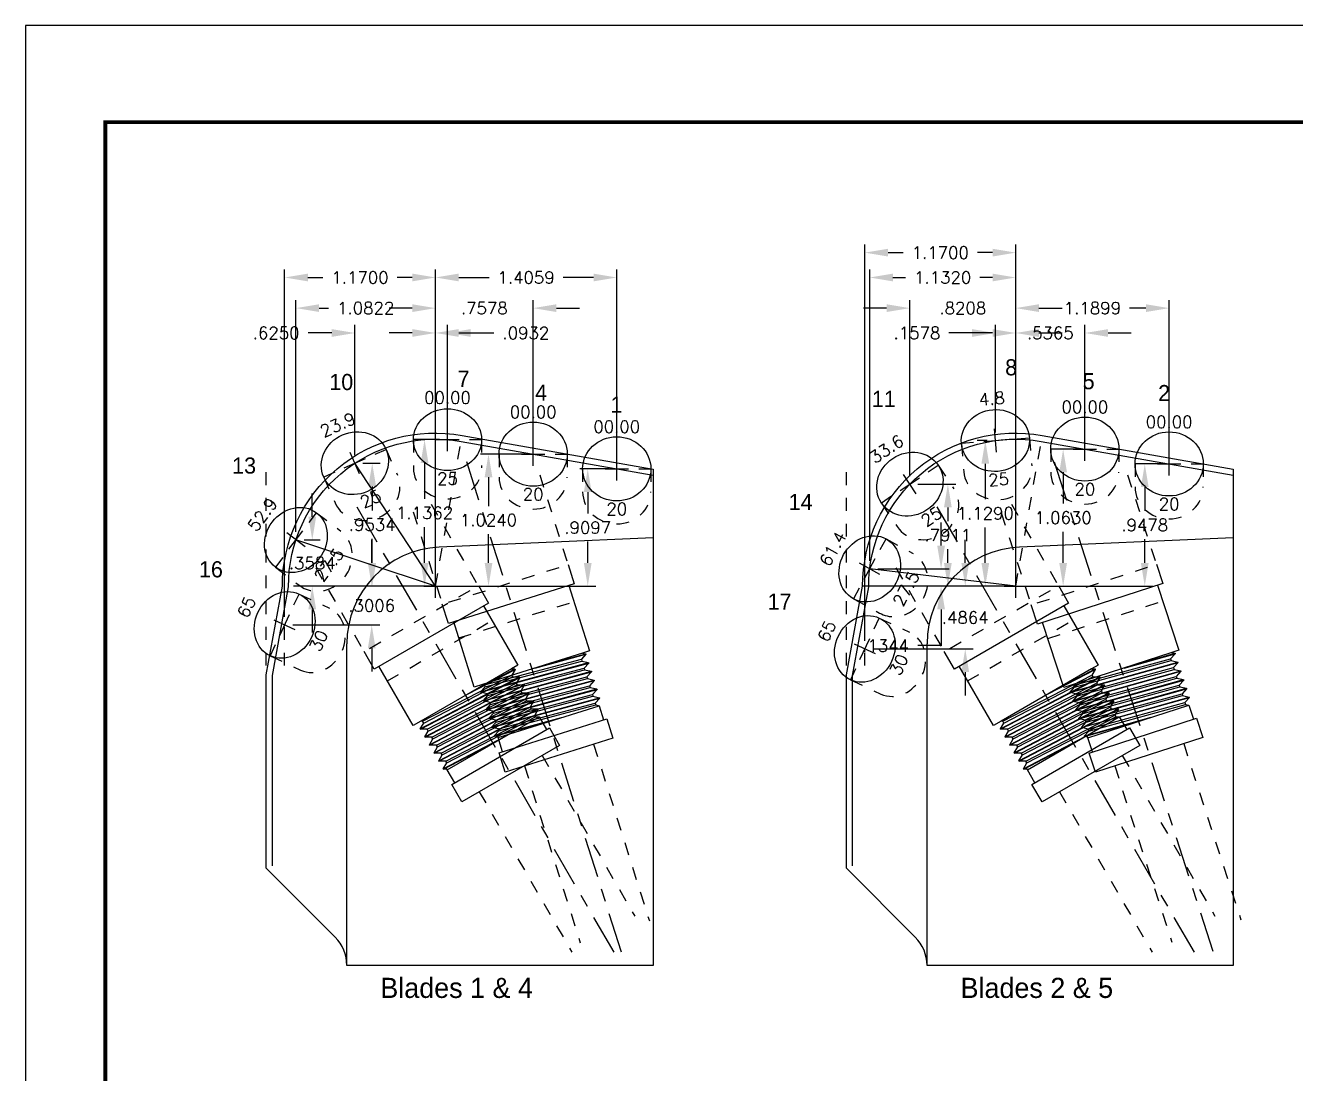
# Model space of a CAD drawing. Extents: x 0 to 22, y 0 to 17.
# Drawn here: x 0 to 9.85, y 8.87 to 17 of the extents above; entities that cross this region are included whole.
import ezdxf
from ezdxf.enums import TextEntityAlignment as Align

# ---------------------------------------------------------------- set-up
doc = ezdxf.new("R2010")
doc.units = 0
doc.header["$LTSCALE"] = 0.25
doc.header["$MEASUREMENT"] = 0
doc.linetypes.add('CENTER', pattern=[2, 1.25, -0.25, 0.25, -0.25])
doc.linetypes.add('HIDDEN2', pattern=[0.1875, 0.125, -0.0625])
doc.layers.get('0').update_dxf_attribs({"linetype": 'CONTINUOUS'})
doc.layers.get('Defpoints').update_dxf_attribs({"color": 10, "linetype": 'CONTINUOUS'})
for name, color, linetype in [('Blade 1', 40, 'CONTINUOUS'), ('Blade 5', 112, 'CONTINUOUS'), ('Cline', 5, 'CENTER'), ('Dims', 4, 'CONTINUOUS'), ('Hatch', 8, 'CONTINUOUS'), ('Nozzles', 9, 'CONTINUOUS'), ('Text', 3, 'CONTINUOUS'), ('Title Block', 7, 'CONTINUOUS')]:
    doc.layers.add(name, color=color, linetype=linetype)
doc.styles.add('RomanD', font='romand.shx')
doc.styles.add('RomanS', font='romans')
doc.dimstyles.get("Standard").update_dxf_attribs({"dimtxt": 0.094, "dimasz": 0.18, "dimexe": 0.0625, "dimexo": 0.0625, "dimgap": 0.0625, "dimtad": 0, "dimtih": 1, "dimtoh": 1, "dimdec": 4, "dimzin": 4, "dimdsep": 46, "dimtxsty": 'RomanS', "dimcen": 0.09, "dimazin": 1, "dimtfac": 1, "dimtdec": 4, "dimtofl": 0, "dimtmove": 0, "dimatfit": 1, "dimfxl": 1, "dimtolj": 1, "dimtzin": 0, "dimarcsym": 0})

# ---------------------------------------------------------------- blocks, each defined once
blk = doc.blocks.new('COT_Cblock')
at = {"layer": 'Title Block', "color": 8}
blk.add_lwpolyline([(0, 0), (22, 0), (22, 17), (0, 17)], close=True, dxfattribs=at)
at = {"layer": 'Title Block', "const_width": 0.03}
blk.add_lwpolyline([(21.38, 16.25), (0.62, 16.25), (0.62, 0.75), (21.38, 0.75)], close=True, dxfattribs=at)
at = {"layer": 'Text', "width": 0.9, "flags": 8}
for tag, height, style, p in [('DRAWN', 0.11, 'RomanS', (16.9503, 1.9531)), ('TITL1', 0.125, 'RomanD', (19.587, 1.6835)), ('TITL2', 0.094, 'RomanD', (19.587, 1.5143)), ('TITL3', 0.094, 'RomanD', (19.587, 1.3739))]:
    blk.add_attdef(tag, text='', height=height, dxfattribs=dict(at, style=style)).set_placement(p, align=Align.MIDDLE_CENTER)
at = {"layer": 'Text', "style": 'RomanS', "width": 0.9, "flags": 8}
for tag, p in [('DDATE', (16.5753, 1.6405)), ('CHECK', (16.5753, 1.3748)), ('MATRL', (16.5753, 1.1174)), ('PDATE', (16.5753, 0.8516)), ('SCALE', (18.1459, 0.8555)), ('SHEET', (20.2553, 0.8555))]:
    blk.add_attdef(tag, text='', height=0.094, dxfattribs=at).set_placement(p, align=Align.MIDDLE_LEFT)
for tag, p in [('FSCM#', (18.5872, 1.1213)), ('DWG#', (20.0595, 1.1213)), ('REV#', (21.2197, 1.1213))]:
    blk.add_attdef(tag, text='', height=0.094, dxfattribs=at).set_placement(p, align=Align.TOP_CENTER)
at = {"layer": 'Title Block', "color": 1, "style": 'RomanS', "flags": 8}
for tag, p in [('FNAME', (0.37, 3.75)), ('REVDATE', (0.37, 2.25)), ('USER', (0.37, 0.75))]:
    blk.add_attdef(tag, text='', height=0.047, rotation=90, dxfattribs=at).set_placement(p, align=Align.BOTTOM_LEFT)
blk = doc.blocks.new('Cmark')
at = {"layer": 'Cline'}
for p, q in [((-0.09, 0), (0.09, 0)), ((0, -0.09), (0, 0.09))]:
    blk.add_line(p, q, dxfattribs=at)
blk = doc.blocks.new('1313@20')
for p, q in [((-0.1705, 0), (-0.2645, 0)), ((0.1707, 0), (0.2645, 0))]:
    blk.add_line(p, q)
at = {"color": 8, "linetype": 'HIDDEN2', "ltscale": 0.5}
blk.add_line((-0.2645, 0), (-0.2645, -0.1779), dxfattribs=at)
at = {"color": 8, "linetype": 'HIDDEN2', "ltscale": 0.5, "flags": 128}
blk.add_lwpolyline([(0.2645, 0), (0.2645, -0.1779)], dxfattribs=at)
blk.add_ellipse((0, 0), major_axis=(0.2645, 0), ratio=0.939693)
at = {"color": 8, "linetype": 'HIDDEN2', "ltscale": 0.5}
blk.add_ellipse((0, -0.1779), major_axis=(0.2645, 0), ratio=0.939693, start_param=3.141593, end_param=6.283185, dxfattribs=at)
blk.add_blockref('Cmark', (0, 0))
at = {"style": 'RomanS'}
blk.add_text('20', height=0.094, dxfattribs=at).set_placement((0, -0.311), align=Align.MIDDLE_CENTER)
blk.add_attdef('ANG', text='', height=0.094, dxfattribs=at).set_placement((0, 0.2511), align=Align.BOTTOM_CENTER)
blk = doc.blocks.new('*D9')
at = {"layer": 'Defpoints', "color": 0, "transparency": 16777216}
for p in [(4.5863, 15.0455), (4.5863, 13.5618), (3.1804, 12.6521)]:
    blk.add_point(p, dxfattribs=at)
at = {"layer": 'Dims', "color": 0, "lineweight": -2, "transparency": 16777216}
for p, q in [((3.1804, 12.7146), (3.1804, 15.108)), ((4.5863, 13.6243), (4.5863, 15.108)), ((3.3604, 15.0455), (3.597, 15.0455)), ((4.4063, 15.0455), (4.1696, 15.0455))]:
    blk.add_line(p, q, dxfattribs=at)
at = {"layer": 'Dims', "color": 0, "transparency": 16777216}
for points in [[(3.3604, 15.0755), (3.3604, 15.0155), (3.1804, 15.0455)], [(4.4063, 15.0755), (4.4063, 15.0155), (4.5863, 15.0455)]]:
    blk.add_solid(points, dxfattribs=at)
at = {"layer": 'Dims', "color": 0, "transparency": 16777216, "insert": (3.8833, 15.0455), "char_height": 0.094, "attachment_point": 5, "style": 'RomanS'}
blk.add_mtext('\\A1;1.4059', dxfattribs=at)
blk = doc.blocks.new('*D10')
at = {"layer": 'Defpoints', "color": 0, "transparency": 16777216}
for p in [(4.3612, 13.5618), (4.5863, 13.5618), (3.1804, 12.6521)]:
    blk.add_point(p, dxfattribs=at)
at = {"layer": 'Dims', "color": 0, "lineweight": -2, "transparency": 16777216}
for p, q in [((4.5238, 13.5618), (4.2987, 13.5618)), ((4.3612, 13.3818), (4.3612, 13.2164)), ((4.3612, 12.8321), (4.3612, 12.9974)), ((3.2429, 12.6521), (4.4237, 12.6521))]:
    blk.add_line(p, q, dxfattribs=at)
at = {"layer": 'Dims', "color": 0, "transparency": 16777216}
for points in [[(4.3312, 13.3818), (4.3912, 13.3818), (4.3612, 13.5618)], [(4.3312, 12.8321), (4.3912, 12.8321), (4.3612, 12.6521)]]:
    blk.add_solid(points, dxfattribs=at)
at = {"layer": 'Dims', "color": 0, "transparency": 16777216, "insert": (4.3612, 13.1069), "char_height": 0.094, "attachment_point": 5, "style": 'RomanS'}
blk.add_mtext('\\A1;.9097', dxfattribs=at)
blk = doc.blocks.new('55 Series Nozzles')
at = {"linetype": 'HIDDEN2'}
for p, q in [((-0.4687, -1.2875), (0.4687, -1.2875)), ((-0.2812, -2.3875), (-0.2812, -3.825)), ((0.2813, -2.3875), (0.2813, -3.825))]:
    blk.add_line(p, q, dxfattribs=at)
at = {"linetype": 'HIDDEN2', "flags": 128}
blk.add_lwpolyline([(-0.5118, -0.25), (-0.5118, -1), (0.5118, -1), (0.5118, -0.25)], dxfattribs=at)
at = {"flags": 128}
for points in [[(0.5118, -1), (0.5118, -1.1563), (-0.5118, -1.1563), (-0.5118, -1)], [(-0.411, -2.2313), (-0.411, -2.1161), (-0.411, -2.1101), (-0.434, -2.0968), (-0.434, -2.0944), (-0.388, -2.0678), (-0.388, -2.052), (-0.434, -2.0254), (-0.434, -2.0229), (-0.388, -1.9964), (-0.388, -1.9805), (-0.434, -1.954), (-0.434, -1.9515), (-0.388, -1.925), (-0.388, -1.9091), (-0.434, -1.8825), (-0.434, -1.8801), (-0.388, -1.8535), (-0.388, -1.8377), (-0.434, -1.8111), (-0.434, -1.8087), (-0.388, -1.7821), (-0.388, -1.7662), (-0.434, -1.7397), (-0.434, -1.7372), (-0.388, -1.7107), (-0.388, -1.6948), (-0.4007, -1.6875), (-0.4687, -1.6875), (-0.4687, -1.1563)], [(0.4687, -1.1563), (0.4687, -1.6875), (0.411, -1.6875), (0.434, -1.7008), (0.434, -1.7048), (0.388, -1.7314), (0.388, -1.7456), (0.434, -1.7722), (0.434, -1.7762), (0.388, -1.8028), (0.388, -1.8171), (0.434, -1.8436), (0.434, -1.8477), (0.388, -1.8742), (0.388, -1.8885), (0.434, -1.9151), (0.434, -1.9191), (0.388, -1.9457), (0.388, -1.9599), (0.434, -1.9865), (0.434, -1.9905), (0.388, -2.0171), (0.388, -2.0314), (0.434, -2.0579), (0.434, -2.062), (0.388, -2.0885), (0.388, -2.1028), (0.411, -2.1161), (0.411, -2.2313)]]:
    blk.add_lwpolyline(points, dxfattribs=at)
blk.add_lwpolyline([(-0.4375, -2.2313), (0.4375, -2.2313), (0.4375, -2.3875), (-0.4375, -2.3875)], close=True, dxfattribs=at)
at = {"layer": 'Cline'}
blk.add_line((0, 0), (0, -4.075), dxfattribs=at)
at = {"layer": 'Hatch'}
for p, q in [((-0.434, -1.7372), (0.434, -1.7722)), ((-0.434, -1.7397), (0.434, -1.7762)), ((-0.388, -1.6948), (0.388, -1.7314)), ((-0.388, -1.7107), (0.388, -1.7456)), ((-0.388, -1.7662), (0.388, -1.8028)), ((0.0229, -1.6875), (0.434, -1.7048)), ((0.1044, -1.6875), (0.434, -1.7008)), ((-0.434, -1.8087), (0.434, -1.8436)), ((-0.434, -1.8111), (0.434, -1.8477)), ((-0.388, -1.7821), (0.388, -1.8171)), ((-0.388, -1.8377), (0.388, -1.8742)), ((-0.388, -1.8535), (0.388, -1.8885)), ((-0.434, -1.8801), (0.434, -1.9151)), ((-0.434, -1.8825), (0.434, -1.9191)), ((-0.434, -1.9515), (0.434, -1.9865)), ((-0.434, -1.954), (0.434, -1.9905)), ((-0.388, -1.9091), (0.388, -1.9457)), ((-0.388, -1.925), (0.388, -1.9599)), ((-0.434, -2.0229), (0.434, -2.0579)), ((-0.434, -2.0254), (0.434, -2.062)), ((-0.388, -1.9805), (0.388, -2.0171)), ((-0.388, -1.9964), (0.388, -2.0314)), ((-0.388, -2.052), (0.388, -2.0885)), ((-0.388, -2.0678), (0.388, -2.1028)), ((-0.434, -2.0944), (0.1044, -2.1161)), ((-0.434, -2.0968), (0.0229, -2.1161)), ((-0.411, -2.1161), (0.411, -2.1161))]:
    blk.add_line(p, q, dxfattribs=at)
at = {"layer": 'Hatch', "flags": 128}
blk.add_lwpolyline([(0.411, -1.6875), (-0.4007, -1.6875)], dxfattribs=at)
blk = doc.blocks.new('Profile')
for p, q in [((0, 3.3164), (-1.6577, 3.2441)), ((-2.375, 0), (-2.375, 2.4948))]:
    blk.add_line(p, q)
blk.add_lwpolyline([(-2.375, 0, 0.198912), (-2.4665, 0.221), (-3, 0.7544), (-3, 2.2539), (-2.875, 2.9414, -0.466308), (-1.4813, 4.1109), (0, 3.8497), (0, 0)], format="xyb", close=True)
blk.add_arc((-1.625, 2.4948), 0.75, 92.5, 180)
blk = doc.blocks.new('*D152')
at = {"layer": 'Defpoints', "color": 0, "transparency": 16777216}
for p in [(3.9382, 14.808), (3.9382, 13.6761), (3.1804, 12.6521)]:
    blk.add_point(p, dxfattribs=at)
at = {"layer": 'Dims', "color": 0, "lineweight": -2, "transparency": 16777216}
for p, q in [((3.0004, 14.808), (2.8204, 14.808)), ((3.1804, 12.7146), (3.1804, 14.8705)), ((3.9382, 13.7386), (3.9382, 14.8705)), ((4.1182, 14.808), (4.2982, 14.808))]:
    blk.add_line(p, q, dxfattribs=at)
at = {"layer": 'Dims', "color": 0, "transparency": 16777216}
for points in [[(3.0004, 14.838), (3.0004, 14.778), (3.1804, 14.808)], [(4.1182, 14.838), (4.1182, 14.778), (3.9382, 14.808)]]:
    blk.add_solid(points, dxfattribs=at)
at = {"layer": 'Dims', "color": 0, "transparency": 16777216, "insert": (3.5593, 14.808), "char_height": 0.094, "attachment_point": 5, "style": 'RomanS'}
blk.add_mtext('\\A1;.7578', dxfattribs=at)
blk = doc.blocks.new('*D153')
at = {"layer": 'Defpoints', "color": 0, "transparency": 16777216}
for p in [(3.5916, 13.6761), (3.9382, 13.6761), (3.1804, 12.6521)]:
    blk.add_point(p, dxfattribs=at)
at = {"layer": 'Dims', "color": 0, "lineweight": -2, "transparency": 16777216}
for p, q in [((3.8757, 13.6761), (3.5291, 13.6761)), ((3.5916, 13.4961), (3.5916, 13.2736)), ((3.5916, 12.8321), (3.5916, 13.0546)), ((3.2429, 12.6521), (3.6541, 12.6521))]:
    blk.add_line(p, q, dxfattribs=at)
at = {"layer": 'Dims', "color": 0, "transparency": 16777216}
for points in [[(3.5616, 13.4961), (3.6216, 13.4961), (3.5916, 13.6761)], [(3.5616, 12.8321), (3.6216, 12.8321), (3.5916, 12.6521)]]:
    blk.add_solid(points, dxfattribs=at)
at = {"layer": 'Dims', "color": 0, "transparency": 16777216, "insert": (3.5916, 13.1641), "char_height": 0.094, "attachment_point": 5, "style": 'RomanS'}
blk.add_mtext('\\A1;1.0240', dxfattribs=at)
blk = doc.blocks.new('1313@25')
for p, q in [((-0.1705, 0), (-0.2645, 0)), ((0.1707, 0), (0.2645, 0))]:
    blk.add_line(p, q)
at = {"color": 8, "linetype": 'HIDDEN2', "ltscale": 0.5}
blk.add_line((-0.2645, 0), (-0.2645, -0.2198), dxfattribs=at)
at = {"color": 8, "linetype": 'HIDDEN2', "ltscale": 0.5, "flags": 128}
blk.add_lwpolyline([(0.2645, 0), (0.2645, -0.2198)], dxfattribs=at)
blk.add_ellipse((0, 0), major_axis=(0.2645, 0), ratio=0.906308)
at = {"color": 8, "linetype": 'HIDDEN2', "ltscale": 0.5}
blk.add_ellipse((0, -0.2198), major_axis=(0.2645, 0), ratio=0.906308, start_param=3.141593, end_param=6.283185, dxfattribs=at)
blk.add_blockref('Cmark', (0, 0))
at = {"style": 'RomanS'}
blk.add_text('25', height=0.094, dxfattribs=at).set_placement((0, -0.3022), align=Align.MIDDLE_CENTER)
blk.add_attdef('ANG', text='', height=0.094, dxfattribs=at).set_placement((0, 0.2511), align=Align.BOTTOM_CENTER)
blk = doc.blocks.new('*D154')
at = {"layer": 'Defpoints', "color": 0, "transparency": 16777216}
for p in [(3.0957, 13.7883), (3.2736, 13.7883), (3.1804, 12.6521)]:
    blk.add_point(p, dxfattribs=at)
at = {"layer": 'Dims', "color": 0, "lineweight": -2, "transparency": 16777216}
for p, q in [((3.2111, 13.7883), (3.0332, 13.7883)), ((3.0957, 13.6083), (3.0957, 13.3297)), ((3.0957, 12.8321), (3.0957, 13.1107)), ((3.1179, 12.6521), (3.0332, 12.6521))]:
    blk.add_line(p, q, dxfattribs=at)
at = {"layer": 'Dims', "color": 0, "transparency": 16777216}
for points in [[(3.0657, 13.6083), (3.1257, 13.6083), (3.0957, 13.7883)], [(3.0657, 12.8321), (3.1257, 12.8321), (3.0957, 12.6521)]]:
    blk.add_solid(points, dxfattribs=at)
at = {"layer": 'Dims', "color": 0, "transparency": 16777216, "insert": (3.0957, 13.2202), "char_height": 0.094, "attachment_point": 5, "style": 'RomanS'}
blk.add_mtext('\\A1;1.1362', dxfattribs=at)
blk = doc.blocks.new('*D155')
at = {"layer": 'Defpoints', "color": 0, "transparency": 16777216}
for p in [(3.2736, 14.6152), (3.2736, 13.7883), (3.1804, 12.6521)]:
    blk.add_point(p, dxfattribs=at)
at = {"layer": 'Dims', "color": 0, "lineweight": -2, "transparency": 16777216}
for p, q in [((3.0004, 14.6152), (2.8204, 14.6152)), ((3.1804, 12.7146), (3.1804, 14.6777)), ((3.2736, 13.8508), (3.2736, 14.6777)), ((3.4536, 14.6152), (3.6336, 14.6152))]:
    blk.add_line(p, q, dxfattribs=at)
at = {"layer": 'Dims', "color": 0, "transparency": 16777216}
for points in [[(3.0004, 14.6452), (3.0004, 14.5852), (3.1804, 14.6152)], [(3.4536, 14.6452), (3.4536, 14.5852), (3.2736, 14.6152)]]:
    blk.add_solid(points, dxfattribs=at)
at = {"layer": 'Dims', "color": 0, "transparency": 16777216, "insert": (3.8818, 14.6152), "char_height": 0.094, "attachment_point": 5, "style": 'RomanS'}
blk.add_mtext('\\A1;.0932', dxfattribs=at)
blk = doc.blocks.new('*D157')
at = {"layer": 'Defpoints', "color": 0, "transparency": 16777216}
for p in [(2.5554, 13.6055), (2.6897, 13.6055), (3.1804, 12.6521)]:
    blk.add_point(p, dxfattribs=at)
at = {"layer": 'Dims', "color": 0, "lineweight": -2, "transparency": 16777216}
for p, q in [((2.6179, 13.6055), (2.7522, 13.6055)), ((2.6897, 13.4255), (2.6897, 13.2383)), ((2.6897, 12.8321), (2.6897, 13.0193)), ((3.1179, 12.6521), (2.6272, 12.6521))]:
    blk.add_line(p, q, dxfattribs=at)
at = {"layer": 'Dims', "color": 0, "transparency": 16777216}
for points in [[(2.6597, 13.4255), (2.7197, 13.4255), (2.6897, 13.6055)], [(2.6597, 12.8321), (2.7197, 12.8321), (2.6897, 12.6521)]]:
    blk.add_solid(points, dxfattribs=at)
at = {"layer": 'Dims', "color": 0, "transparency": 16777216, "insert": (2.6897, 13.1288), "char_height": 0.094, "attachment_point": 5, "style": 'RomanS'}
blk.add_mtext('\\A1;.9534', dxfattribs=at)
blk = doc.blocks.new('*D158')
at = {"layer": 'Defpoints', "color": 0, "transparency": 16777216}
for p in [(2.5554, 14.6152), (2.5554, 13.6055), (3.1804, 12.6521)]:
    blk.add_point(p, dxfattribs=at)
at = {"layer": 'Dims', "color": 0, "lineweight": -2, "transparency": 16777216}
for p, q in [((2.3754, 14.6152), (2.1932, 14.6152)), ((2.5554, 13.668), (2.5554, 14.6777)), ((3.1804, 12.7146), (3.1804, 14.6777)), ((3.3604, 14.6152), (3.5404, 14.6152))]:
    blk.add_line(p, q, dxfattribs=at)
at = {"layer": 'Dims', "color": 0, "transparency": 16777216}
for points in [[(2.3754, 14.6452), (2.3754, 14.5852), (2.5554, 14.6152)], [(3.3604, 14.6452), (3.3604, 14.5852), (3.1804, 14.6152)]]:
    blk.add_solid(points, dxfattribs=at)
at = {"layer": 'Dims', "color": 0, "transparency": 16777216, "insert": (1.9449, 14.6152), "char_height": 0.094, "attachment_point": 5, "style": 'RomanS'}
blk.add_mtext('\\A1;.6250', dxfattribs=at)
blk = doc.blocks.new('1313@27.5')
for p, q in [((-0.1705, 0), (-0.2645, 0)), ((0.1707, 0), (0.2645, 0))]:
    blk.add_line(p, q)
at = {"color": 8, "linetype": 'HIDDEN2', "ltscale": 0.5}
blk.add_line((-0.2645, 0), (-0.2645, -0.2306), dxfattribs=at)
at = {"color": 8, "linetype": 'HIDDEN2', "ltscale": 0.5, "flags": 128}
blk.add_lwpolyline([(0.2645, 0), (0.2643, -0.2381)], dxfattribs=at)
blk.add_ellipse((0, 0), major_axis=(0.2645, 0), ratio=0.87192)
at = {"color": 8, "linetype": 'HIDDEN2', "ltscale": 0.5}
blk.add_ellipse((-0.0001, -0.2343), major_axis=(0.2644, 0), ratio=0.909731, start_param=3.126121, end_param=6.267714, dxfattribs=at)
blk.add_blockref('Cmark', (0, 0))
at = {"style": 'RomanS'}
blk.add_text('27.5', height=0.094, dxfattribs=at).set_placement((0, -0.3213), align=Align.MIDDLE_CENTER)
blk.add_attdef('ANG', text='', height=0.094, dxfattribs=at).set_placement((0, 0.2511), align=Align.BOTTOM_CENTER)
blk = doc.blocks.new('*D160')
at = {"layer": 'Defpoints', "color": 0, "transparency": 16777216}
for p in [(2.0982, 13.0105), (2.2248, 13.0105), (3.1804, 12.6521)]:
    blk.add_point(p, dxfattribs=at)
at = {"layer": 'Dims', "color": 0, "lineweight": -2, "transparency": 16777216}
for p, q in [((2.2248, 13.1905), (2.2248, 13.3705)), ((2.1607, 13.0105), (2.2873, 13.0105)), ((3.1179, 12.6521), (2.1623, 12.6521)), ((2.2248, 12.4721), (2.2248, 12.2921))]:
    blk.add_line(p, q, dxfattribs=at)
at = {"layer": 'Dims', "color": 0, "transparency": 16777216}
for points in [[(2.1948, 13.1905), (2.2548, 13.1905), (2.2248, 13.0105)], [(2.1948, 12.4721), (2.2548, 12.4721), (2.2248, 12.6521)]]:
    blk.add_solid(points, dxfattribs=at)
at = {"layer": 'Dims', "color": 0, "transparency": 16777216, "insert": (2.2248, 12.8313), "char_height": 0.094, "attachment_point": 5, "style": 'RomanS'}
blk.add_mtext('\\A1;.3584', dxfattribs=at)
blk = doc.blocks.new('*D161')
at = {"layer": 'Defpoints', "color": 0, "transparency": 16777216}
for p in [(3.1804, 14.808), (2.0982, 13.0105), (3.1804, 12.6521)]:
    blk.add_point(p, dxfattribs=at)
at = {"layer": 'Dims', "color": 0, "lineweight": -2, "transparency": 16777216}
for p, q in [((2.0982, 13.073), (2.0982, 14.8705)), ((2.2782, 14.808), (2.3507, 14.808)), ((3.0004, 14.808), (2.9278, 14.808)), ((3.1804, 12.7146), (3.1804, 14.8705))]:
    blk.add_line(p, q, dxfattribs=at)
at = {"layer": 'Dims', "color": 0, "transparency": 16777216}
for points in [[(2.2782, 14.838), (2.2782, 14.778), (2.0982, 14.808)], [(3.0004, 14.838), (3.0004, 14.778), (3.1804, 14.808)]]:
    blk.add_solid(points, dxfattribs=at)
at = {"layer": 'Dims', "color": 0, "transparency": 16777216, "insert": (2.6393, 14.808), "char_height": 0.094, "attachment_point": 5, "style": 'RomanS'}
blk.add_mtext('\\A1;1.0822', dxfattribs=at)
blk = doc.blocks.new('1313@30')
for p, q in [((-0.1705, 0), (-0.2645, 0)), ((0.1707, 0), (0.2645, 0))]:
    blk.add_line(p, q)
at = {"color": 8, "linetype": 'HIDDEN2', "ltscale": 0.5}
blk.add_line((-0.2645, 0), (-0.2645, -0.26), dxfattribs=at)
at = {"color": 8, "linetype": 'HIDDEN2', "ltscale": 0.5, "flags": 128}
blk.add_lwpolyline([(0.2645, 0), (0.2645, -0.26)], dxfattribs=at)
blk.add_ellipse((0, 0), major_axis=(0.2645, 0), ratio=0.866025)
at = {"color": 8, "linetype": 'HIDDEN2', "ltscale": 0.5}
blk.add_ellipse((0, -0.26), major_axis=(0.2645, 0), ratio=0.866025, start_param=3.141593, end_param=6.283185, dxfattribs=at)
blk.add_blockref('Cmark', (0, 0))
at = {"style": 'RomanS'}
blk.add_text('30', height=0.094, dxfattribs=at).set_placement((0, -0.2916), align=Align.MIDDLE_CENTER)
blk.add_attdef('ANG', text='', height=0.094, dxfattribs=at).set_placement((0, 0.2511), align=Align.BOTTOM_CENTER)
blk = doc.blocks.new('*D163')
at = {"layer": 'Defpoints', "color": 0, "transparency": 16777216}
for p in [(2.0104, 15.0455), (3.1804, 12.6521), (2.0104, 12.3515)]:
    blk.add_point(p, dxfattribs=at)
at = {"layer": 'Dims', "color": 0, "lineweight": -2, "transparency": 16777216}
for p, q in [((2.0104, 12.414), (2.0104, 15.108)), ((3.1804, 12.7146), (3.1804, 15.108)), ((2.1904, 15.0455), (2.3068, 15.0455)), ((3.0004, 15.0455), (2.8839, 15.0455))]:
    blk.add_line(p, q, dxfattribs=at)
at = {"layer": 'Dims', "color": 0, "transparency": 16777216}
for points in [[(2.1904, 15.0755), (2.1904, 15.0155), (2.0104, 15.0455)], [(3.0004, 15.0755), (3.0004, 15.0155), (3.1804, 15.0455)]]:
    blk.add_solid(points, dxfattribs=at)
at = {"layer": 'Dims', "color": 0, "transparency": 16777216, "insert": (2.5954, 15.0455), "char_height": 0.094, "attachment_point": 5, "style": 'RomanS'}
blk.add_mtext('\\A1;1.1700', dxfattribs=at)
blk = doc.blocks.new('*D164')
at = {"layer": 'Defpoints', "color": 0, "transparency": 16777216}
for p in [(3.1804, 12.6521), (2.0104, 12.3515), (2.6859, 12.3515)]:
    blk.add_point(p, dxfattribs=at)
at = {"layer": 'Dims', "color": 0, "lineweight": -2, "transparency": 16777216}
for p, q in [((2.6859, 12.8321), (2.6859, 13.0121)), ((3.1179, 12.6521), (2.6234, 12.6521)), ((2.0729, 12.3515), (2.7484, 12.3515)), ((2.6859, 12.1715), (2.6859, 11.9915))]:
    blk.add_line(p, q, dxfattribs=at)
at = {"layer": 'Dims', "color": 0, "transparency": 16777216}
for points in [[(2.6559, 12.8321), (2.7159, 12.8321), (2.6859, 12.6521)], [(2.6559, 12.1715), (2.7159, 12.1715), (2.6859, 12.3515)]]:
    blk.add_solid(points, dxfattribs=at)
at = {"layer": 'Dims', "color": 0, "transparency": 16777216, "insert": (2.6859, 12.5018), "char_height": 0.094, "attachment_point": 5, "style": 'RomanS'}
blk.add_mtext('\\A1;.3006', dxfattribs=at)
blk = doc.blocks.new('*D203')
at = {"layer": 'Defpoints', "color": 0, "transparency": 16777216}
for p in [(8.6812, 13.5999), (8.8702, 13.5999), (7.6804, 12.6521)]:
    blk.add_point(p, dxfattribs=at)
at = {"layer": 'Dims', "color": 0, "lineweight": -2, "transparency": 16777216}
for p, q in [((8.8077, 13.5999), (8.6187, 13.5999)), ((8.6812, 13.4199), (8.6812, 13.2355)), ((8.6812, 12.8321), (8.6812, 13.0165)), ((7.7429, 12.6521), (8.7437, 12.6521))]:
    blk.add_line(p, q, dxfattribs=at)
at = {"layer": 'Dims', "color": 0, "transparency": 16777216}
for points in [[(8.6512, 13.4199), (8.7112, 13.4199), (8.6812, 13.5999)], [(8.6512, 12.8321), (8.7112, 12.8321), (8.6812, 12.6521)]]:
    blk.add_solid(points, dxfattribs=at)
at = {"layer": 'Dims', "color": 0, "transparency": 16777216, "insert": (8.6812, 13.126), "char_height": 0.094, "attachment_point": 5, "style": 'RomanS'}
blk.add_mtext('\\A1;.9478', dxfattribs=at)
blk = doc.blocks.new('*D204')
at = {"layer": 'Defpoints', "color": 0, "transparency": 16777216}
for p in [(8.8702, 14.808), (8.8702, 13.5999), (7.6804, 12.6521)]:
    blk.add_point(p, dxfattribs=at)
at = {"layer": 'Dims', "color": 0, "lineweight": -2, "transparency": 16777216}
for p, q in [((7.6804, 12.7146), (7.6804, 14.8705)), ((7.8604, 14.808), (7.989, 14.808)), ((8.6902, 14.808), (8.5616, 14.808)), ((8.8702, 13.6624), (8.8702, 14.8705))]:
    blk.add_line(p, q, dxfattribs=at)
at = {"layer": 'Dims', "color": 0, "transparency": 16777216}
for points in [[(7.8604, 14.838), (7.8604, 14.778), (7.6804, 14.808)], [(8.6902, 14.838), (8.6902, 14.778), (8.8702, 14.808)]]:
    blk.add_solid(points, dxfattribs=at)
at = {"layer": 'Dims', "color": 0, "transparency": 16777216, "insert": (8.2753, 14.808), "char_height": 0.094, "attachment_point": 5, "style": 'RomanS'}
blk.add_mtext('\\A1;1.1899', dxfattribs=at)
blk = doc.blocks.new('*D205')
at = {"layer": 'Defpoints', "color": 0, "transparency": 16777216}
for p in [(8.2169, 14.6152), (8.2169, 13.7151), (7.6804, 12.6521)]:
    blk.add_point(p, dxfattribs=at)
at = {"layer": 'Dims', "color": 0, "lineweight": -2, "transparency": 16777216}
for p, q in [((7.5004, 14.6152), (7.3204, 14.6152)), ((7.6804, 12.7146), (7.6804, 14.6777)), ((8.2169, 13.7776), (8.2169, 14.6777)), ((8.3969, 14.6152), (8.5769, 14.6152))]:
    blk.add_line(p, q, dxfattribs=at)
at = {"layer": 'Dims', "color": 0, "transparency": 16777216}
for points in [[(7.5004, 14.6452), (7.5004, 14.5852), (7.6804, 14.6152)], [(8.3969, 14.6452), (8.3969, 14.5852), (8.2169, 14.6152)]]:
    blk.add_solid(points, dxfattribs=at)
at = {"layer": 'Dims', "color": 0, "transparency": 16777216, "insert": (7.9486, 14.6152), "char_height": 0.094, "attachment_point": 5, "style": 'RomanS'}
blk.add_mtext('\\A1;.5365', dxfattribs=at)
blk = doc.blocks.new('*D206')
at = {"layer": 'Defpoints', "color": 0, "transparency": 16777216}
for p in [(7.5226, 14.6152), (7.5226, 13.7811), (7.6804, 12.6521)]:
    blk.add_point(p, dxfattribs=at)
at = {"layer": 'Dims', "color": 0, "lineweight": -2, "transparency": 16777216}
for p, q in [((7.3426, 14.6152), (7.1626, 14.6152)), ((7.5226, 13.8436), (7.5226, 14.6777)), ((7.6804, 12.7146), (7.6804, 14.6777)), ((7.8604, 14.6152), (8.0404, 14.6152))]:
    blk.add_line(p, q, dxfattribs=at)
at = {"layer": 'Dims', "color": 0, "transparency": 16777216}
for points in [[(7.3426, 14.6452), (7.3426, 14.5852), (7.5226, 14.6152)], [(7.8604, 14.6452), (7.8604, 14.5852), (7.6804, 14.6152)]]:
    blk.add_solid(points, dxfattribs=at)
at = {"layer": 'Dims', "color": 0, "transparency": 16777216, "insert": (6.9143, 14.6152), "char_height": 0.094, "attachment_point": 5, "style": 'RomanS'}
blk.add_mtext('\\A1;.1578', dxfattribs=at)
blk = doc.blocks.new('*D207')
at = {"layer": 'Defpoints', "color": 0, "transparency": 16777216}
for p in [(6.8595, 14.808), (6.8595, 13.4432), (7.6804, 12.6521)]:
    blk.add_point(p, dxfattribs=at)
at = {"layer": 'Dims', "color": 0, "lineweight": -2, "transparency": 16777216}
for p, q in [((6.6795, 14.808), (6.4995, 14.808)), ((6.8595, 13.5057), (6.8595, 14.8705)), ((7.6804, 12.7146), (7.6804, 14.8705)), ((7.8604, 14.808), (8.0404, 14.808))]:
    blk.add_line(p, q, dxfattribs=at)
at = {"layer": 'Dims', "color": 0, "transparency": 16777216}
for points in [[(6.6795, 14.838), (6.6795, 14.778), (6.8595, 14.808)], [(7.8604, 14.838), (7.8604, 14.778), (7.6804, 14.808)]]:
    blk.add_solid(points, dxfattribs=at)
at = {"layer": 'Dims', "color": 0, "transparency": 16777216, "insert": (7.27, 14.808), "char_height": 0.094, "attachment_point": 5, "style": 'RomanS'}
blk.add_mtext('\\A1;.8208', dxfattribs=at)
blk = doc.blocks.new('*D208')
at = {"layer": 'Defpoints', "color": 0, "transparency": 16777216}
for p in [(6.5483, 15.0455), (6.5483, 12.7865), (7.6804, 12.6521)]:
    blk.add_point(p, dxfattribs=at)
at = {"layer": 'Dims', "color": 0, "lineweight": -2, "transparency": 16777216}
for p, q in [((6.5483, 12.849), (6.5483, 15.108)), ((7.6804, 12.7146), (7.6804, 15.108)), ((6.7283, 15.0455), (6.8258, 15.0455)), ((7.5004, 15.0455), (7.4029, 15.0455))]:
    blk.add_line(p, q, dxfattribs=at)
at = {"layer": 'Dims', "color": 0, "transparency": 16777216}
for points in [[(6.7283, 15.0755), (6.7283, 15.0155), (6.5483, 15.0455)], [(7.5004, 15.0755), (7.5004, 15.0155), (7.6804, 15.0455)]]:
    blk.add_solid(points, dxfattribs=at)
at = {"layer": 'Dims', "color": 0, "transparency": 16777216, "insert": (7.1143, 15.0455), "char_height": 0.094, "attachment_point": 5, "style": 'RomanS'}
blk.add_mtext('\\A1;1.1320', dxfattribs=at)
blk = doc.blocks.new('*D209')
at = {"layer": 'Defpoints', "color": 0, "transparency": 16777216}
for p in [(8.0481, 13.7151), (8.2169, 13.7151), (7.6804, 12.6521)]:
    blk.add_point(p, dxfattribs=at)
at = {"layer": 'Dims', "color": 0, "lineweight": -2, "transparency": 16777216}
for p, q in [((8.1544, 13.7151), (7.9856, 13.7151)), ((8.0481, 13.5351), (8.0481, 13.2931)), ((8.0481, 12.8321), (8.0481, 13.0741)), ((7.7429, 12.6521), (8.1106, 12.6521))]:
    blk.add_line(p, q, dxfattribs=at)
at = {"layer": 'Dims', "color": 0, "transparency": 16777216}
for points in [[(8.0181, 13.5351), (8.0781, 13.5351), (8.0481, 13.7151)], [(8.0181, 12.8321), (8.0781, 12.8321), (8.0481, 12.6521)]]:
    blk.add_solid(points, dxfattribs=at)
at = {"layer": 'Dims', "color": 0, "transparency": 16777216, "insert": (8.0481, 13.1836), "char_height": 0.094, "attachment_point": 5, "style": 'RomanS'}
blk.add_mtext('\\A1;1.0630', dxfattribs=at)
blk = doc.blocks.new('*D210')
at = {"layer": 'Defpoints', "color": 0, "transparency": 16777216}
for p in [(7.5226, 13.7811), (7.4446, 12.6521), (7.6804, 12.6521)]:
    blk.add_point(p, dxfattribs=at)
at = {"layer": 'Dims', "color": 0, "lineweight": -2, "transparency": 16777216}
for p, q in [((7.4601, 13.7811), (7.3821, 13.7811)), ((7.4446, 13.6011), (7.4446, 13.3261)), ((7.4446, 12.8321), (7.4446, 13.1071)), ((7.6179, 12.6521), (7.3821, 12.6521))]:
    blk.add_line(p, q, dxfattribs=at)
at = {"layer": 'Dims', "color": 0, "transparency": 16777216}
for points in [[(7.4146, 13.6011), (7.4746, 13.6011), (7.4446, 13.7811)], [(7.4146, 12.8321), (7.4746, 12.8321), (7.4446, 12.6521)]]:
    blk.add_solid(points, dxfattribs=at)
at = {"layer": 'Dims', "color": 0, "transparency": 16777216, "insert": (7.4446, 13.2166), "char_height": 0.094, "attachment_point": 5, "style": 'RomanS'}
blk.add_mtext('\\A1;1.1290', dxfattribs=at)
blk = doc.blocks.new('*D211')
at = {"layer": 'Defpoints', "color": 0, "transparency": 16777216}
for p in [(6.8595, 13.4432), (7.1541, 12.6521), (7.6804, 12.6521)]:
    blk.add_point(p, dxfattribs=at)
at = {"layer": 'Dims', "color": 0, "lineweight": -2, "transparency": 16777216}
for p, q in [((6.922, 13.4432), (7.2166, 13.4432)), ((7.1541, 13.2632), (7.1541, 13.1572)), ((7.1541, 12.8321), (7.1541, 12.9382)), ((7.6179, 12.6521), (7.0916, 12.6521))]:
    blk.add_line(p, q, dxfattribs=at)
at = {"layer": 'Dims', "color": 0, "transparency": 16777216}
for points in [[(7.1241, 13.2632), (7.1841, 13.2632), (7.1541, 13.4432)], [(7.1241, 12.8321), (7.1841, 12.8321), (7.1541, 12.6521)]]:
    blk.add_solid(points, dxfattribs=at)
at = {"layer": 'Dims', "color": 0, "transparency": 16777216, "insert": (7.1541, 13.0477), "char_height": 0.094, "attachment_point": 5, "style": 'RomanS'}
blk.add_mtext('\\A1;.7911', dxfattribs=at)
blk = doc.blocks.new('*D212')
at = {"layer": 'Defpoints', "color": 0, "transparency": 16777216}
for p in [(6.5483, 12.7865), (7.1016, 12.7865), (7.6804, 12.6521)]:
    blk.add_point(p, dxfattribs=at)
at = {"layer": 'Dims', "color": 0, "lineweight": -2, "transparency": 16777216}
for p, q in [((7.1016, 12.9665), (7.1016, 13.1465)), ((6.6108, 12.7865), (7.1641, 12.7865)), ((7.6179, 12.6521), (7.0391, 12.6521)), ((7.1016, 12.4721), (7.1016, 12.191)), ((7.1016, 12.191), (6.9216, 12.191))]:
    blk.add_line(p, q, dxfattribs=at)
at = {"layer": 'Dims', "color": 0, "transparency": 16777216}
for points in [[(7.0716, 12.9665), (7.1316, 12.9665), (7.1016, 12.7865)], [(7.0716, 12.4721), (7.1316, 12.4721), (7.1016, 12.6521)]]:
    blk.add_solid(points, dxfattribs=at)
at = {"layer": 'Dims', "color": 0, "transparency": 16777216, "insert": (6.6711, 12.191), "char_height": 0.094, "attachment_point": 5, "style": 'RomanS'}
blk.add_mtext('\\A1;.1344', dxfattribs=at)
blk = doc.blocks.new('*D216')
at = {"layer": 'Defpoints', "color": 0, "transparency": 16777216}
for p in [(6.5104, 15.2382), (7.6804, 12.6521), (6.5104, 12.1657)]:
    blk.add_point(p, dxfattribs=at)
at = {"layer": 'Dims', "color": 0, "lineweight": -2, "transparency": 16777216}
for p, q in [((6.5104, 12.2282), (6.5104, 15.3007)), ((7.6804, 12.7146), (7.6804, 15.3007)), ((6.6904, 15.2382), (6.8068, 15.2382)), ((7.5004, 15.2382), (7.3839, 15.2382))]:
    blk.add_line(p, q, dxfattribs=at)
at = {"layer": 'Dims', "color": 0, "transparency": 16777216}
for points in [[(6.6904, 15.2682), (6.6904, 15.2082), (6.5104, 15.2382)], [(7.5004, 15.2682), (7.5004, 15.2082), (7.6804, 15.2382)]]:
    blk.add_solid(points, dxfattribs=at)
at = {"layer": 'Dims', "color": 0, "transparency": 16777216, "insert": (7.0954, 15.2382), "char_height": 0.094, "attachment_point": 5, "style": 'RomanS'}
blk.add_mtext('\\A1;1.1700', dxfattribs=at)
blk = doc.blocks.new('*D217')
at = {"layer": 'Defpoints', "color": 0, "transparency": 16777216}
for p in [(7.6804, 12.6521), (6.5104, 12.1657), (7.2889, 12.1657)]:
    blk.add_point(p, dxfattribs=at)
at = {"layer": 'Dims', "color": 0, "lineweight": -2, "transparency": 16777216}
for p, q in [((7.2889, 12.8321), (7.2889, 13.0121)), ((7.6179, 12.6521), (7.2264, 12.6521)), ((6.5729, 12.1657), (7.3514, 12.1657)), ((7.2889, 11.9857), (7.2889, 11.8057))]:
    blk.add_line(p, q, dxfattribs=at)
at = {"layer": 'Dims', "color": 0, "transparency": 16777216}
for points in [[(7.2589, 12.8321), (7.3189, 12.8321), (7.2889, 12.6521)], [(7.2589, 11.9857), (7.3189, 11.9857), (7.2889, 12.1657)]]:
    blk.add_solid(points, dxfattribs=at)
at = {"layer": 'Dims', "color": 0, "transparency": 16777216, "insert": (7.2889, 12.4089), "char_height": 0.094, "attachment_point": 5, "style": 'RomanS'}
blk.add_mtext('\\A1;.4864', dxfattribs=at)

msp = doc.modelspace()

# ---------------------------------------------------------------- linework, layer by layer
for p, q in [((3.18036, 12.6521), (2.55539, 13.60552)), ((3.18036, 12.6521), (2.09817, 13.0105)), ((4.86786, 13.0271), (3.21015, 12.95472)), ((2.49286, 9.71066), (2.49286, 12.20543))]:
    msp.add_line(p, q)
msp.add_lwpolyline([(2.49286, 9.71066, 0.1989124), (2.40133, 9.93163), (1.86786, 10.4651), (1.86786, 11.9646), (1.99286, 12.6521, -0.4663077), (3.38657, 13.82156), (4.86786, 13.56037), (4.86786, 9.71066)], format="xyb", close=True)
msp.add_arc((3.24286, 12.20543), 0.75, 92.5, 180)
at = {"layer": 'Cline', "color": 1, "linetype": 'HIDDEN2'}
for p, q in [((3.18036, 12.6521), (3.38657, 13.82156)), ((7.68036, 12.6521), (7.88657, 13.82156)), ((1.86786, 12.0361), (1.86786, 13.59232)), ((2.01036, 12.0361), (2.01036, 13.59232)), ((6.36786, 12.0361), (6.36786, 13.59232)), ((6.51036, 12.0361), (6.51036, 13.59232)), ((3.18036, 12.6521), (1.99286, 12.6521))]:
    msp.add_line(p, q, dxfattribs=at)
at = {"layer": 'Cline', "color": 1, "linetype": 'ByBlock'}
for points in [[(1.91536, 10.48477), (1.91536, 11.96031), (2.04037, 12.64786, -0.4674401), (3.37832, 13.77478), (4.86786, 13.51213)], [(6.41536, 10.48477), (6.41536, 11.96031), (6.54037, 12.64786, -0.4674401), (7.87832, 13.77478), (9.36786, 13.51213)]]:
    msp.add_lwpolyline(points, format="xyb", dxfattribs=at)
at = {"layer": 'Dims'}
for q in [(6.54832, 12.78653), (6.49286, 12.6521)]:
    msp.add_line((7.68036, 12.6521), q, dxfattribs=at)

# ---------------------------------------------------------------- block references
at = {"color": 1}
msp.add_blockref('COT_Cblock', (0, 0), dxfattribs=at)
for name, p in [('Profile', (9.36786, 9.71066)), ('Cmark', (3.18036, 12.6521)), ('Cmark', (7.68036, 12.6521))]:
    msp.add_blockref(name, p)
at = {"layer": 'Blade 1'}
for name, p in [('1313@25', (3.27359, 13.78828)), ('1313@20', (3.9382, 13.67606)), ('1313@20', (4.58626, 13.56179))]:
    msp.add_blockref(name, p, dxfattribs=at).add_auto_attribs({'ANG': '00.00'})
for name, p, rotation, values in [('1313@25', (2.55539, 13.60552), 23.9, {'ANG': '23.9'}), ('1313@27.5', (2.09817, 13.0105), 52.9, {'ANG': '52.9'}), ('1313@30', (2.01036, 12.35154), 65, {'ANG': '65'})]:
    msp.add_blockref(name, p, dxfattribs=dict(at, rotation=rotation)).add_auto_attribs(values)
at = {"layer": 'Blade 5'}
for name, p, rotation, values in [('1313@25', (7.5226, 13.78113), 4.8, {'ANG': '4.8'}), ('1313@25', (6.85955, 13.44322), 33.6, {'ANG': '33.6'}), ('1313@27.5', (6.54832, 12.78653), 61.39999999999999, {'ANG': '61.4'}), ('1313@30', (6.51036, 12.16567), 65.00000000000006, {'ANG': '65'})]:
    msp.add_blockref(name, p, dxfattribs=dict(at, rotation=rotation)).add_auto_attribs(values)
for p in [(8.21689, 13.71508), (8.87024, 13.59988)]:
    msp.add_blockref('1313@20', p, dxfattribs=at).add_auto_attribs({'ANG': '00.00'})
at = {"layer": 'Nozzles'}
for p, rotation in [((3.42089, 13.61968), 17.50000000000001), ((3.42089, 13.61968), 17.50000000000001), ((7.9777, 13.61555), 17.99999999999995), ((7.9777, 13.61555), 17.99999999999995), ((2.56954, 13.26653), 30), ((2.56954, 13.26653), 30), ((7.06954, 13.26653), 30), ((7.06954, 13.26653), 30)]:
    msp.add_blockref('55 Series Nozzles', p, dxfattribs=dict(at, rotation=rotation))

# ---------------------------------------------------------------- texts
at = {"layer": 'Blade 1', "char_height": 0.125, "width": 0.1484283, "attachment_point": 1}
for s, insert in [('10', (2.35677, 14.29759)), ('7', (3.35146, 14.32259)), ('4', (3.95271, 14.21474)), ('1', (4.53774, 14.12258)), ('13', (1.60293, 13.64998)), ('16', (1.34567, 12.8455))]:
    msp.add_mtext(s, dxfattribs=dict(at, insert=insert))
at = {"layer": 'Blade 5', "char_height": 0.125, "width": 0.1484283, "attachment_point": 1}
for s, insert in [('8', (7.59856, 14.41182)), ('5', (8.1998, 14.30396)), ('2', (8.78484, 14.2118)), ('11', (6.56454, 14.16701)), ('14', (5.91958, 13.36742)), ('17', (5.75591, 12.59508))]:
    msp.add_mtext(s, dxfattribs=dict(at, insert=insert))
at = {"layer": 'Text', "char_height": 0.156, "width": 2.9158538, "attachment_point": 1}
for s, insert in [('Blades 1 & 4', (2.75292, 9.61557)), ('Blades 2 & 5', (7.25292, 9.61557))]:
    msp.add_mtext(s, dxfattribs=dict(at, insert=insert))

# ---------------------------------------------------------------- dimensions: what is measured, and where the dimension line sits
at = {"layer": 'Dims'}
for base, p1, p2, picture, middle in [((6.51036, 15.23821), (7.68036, 12.6521), (6.51036, 12.16567), '*D216', (7.09536, 15.23821)), ((2.01036, 15.04545), (3.18036, 12.6521), (2.01036, 12.35154), '*D163', (2.59536, 15.04545)), ((4.58626, 15.04545), (3.18036, 12.6521), (4.58626, 13.56179), '*D9', (3.88331, 15.04545)), ((6.54832, 15.04545), (7.68036, 12.6521), (6.54832, 12.78653), '*D208', (7.11434, 15.04545)), ((3.18036, 14.80797), (2.09817, 13.0105), (3.18036, 12.6521), '*D161', (2.63926, 14.80797)), ((3.9382, 14.80797), (3.18036, 12.6521), (3.9382, 13.67606), '*D152', (3.55928, 14.80797)), ((6.85955, 14.80797), (7.68036, 12.6521), (6.85955, 13.44322), '*D207', (7.26996, 14.80797)), ((8.87024, 14.80797), (7.68036, 12.6521), (8.87024, 13.59988), '*D204', (8.2753, 14.80797)), ((3.27359, 14.61521), (3.18036, 12.6521), (3.27359, 13.78828), '*D155', (3.88185, 14.61521)), ((7.5226, 14.61521), (7.68036, 12.6521), (7.5226, 13.78113), '*D206', (6.91434, 14.61521)), ((8.21689, 14.61521), (7.68036, 12.6521), (8.21689, 13.71508), '*D205', (7.94863, 14.61521))]:
    dim = msp.add_linear_dim(base=base, p1=p1, p2=p2, dimstyle='Standard', dxfattribs=at)
    dim.commit()
    dim.dimension.update_dxf_attribs({"geometry": picture, "text_midpoint": middle})
dim = msp.add_linear_dim(base=(2.55539, 14.61521), p1=(3.18036, 12.6521), p2=(2.55539, 13.60552), dimstyle='Standard', dxfattribs=at)
dim.commit()
dim.dimension.update_dxf_attribs({"geometry": '*D158', "text_midpoint": (1.94489, 14.61521), "dimtype": 160})
for base, p1, p2, picture, middle in [((3.09574, 13.78828), (3.18036, 12.6521), (3.27359, 13.78828), '*D154', (3.09574, 13.22019)), ((7.44464, 12.6521), (7.5226, 13.78113), (7.68036, 12.6521), '*D210', (7.44464, 13.21661)), ((8.04806, 13.71508), (7.68036, 12.6521), (8.21689, 13.71508), '*D209', (8.04806, 13.18359)), ((2.68973, 13.60552), (3.18036, 12.6521), (2.55539, 13.60552), '*D157', (2.68973, 13.12881)), ((3.59164, 13.67606), (3.18036, 12.6521), (3.9382, 13.67606), '*D153', (3.59164, 13.16408)), ((8.68122, 13.59988), (7.68036, 12.6521), (8.87024, 13.59988), '*D203', (8.68122, 13.12599)), ((4.36123, 13.56179), (3.18036, 12.6521), (4.58626, 13.56179), '*D10', (4.36123, 13.10694)), ((7.1541, 12.6521), (6.85955, 13.44322), (7.68036, 12.6521), '*D211', (7.1541, 13.04766)), ((2.22479, 13.0105), (3.18036, 12.6521), (2.09817, 13.0105), '*D160', (2.22479, 12.8313)), ((2.6859, 12.35154), (3.18036, 12.6521), (2.01036, 12.35154), '*D164', (2.6859, 12.50182)), ((7.28892, 12.16567), (7.68036, 12.6521), (6.51036, 12.16567), '*D217', (7.28892, 12.40888))]:
    dim = msp.add_linear_dim(base=base, p1=p1, p2=p2, angle=90, dimstyle='Standard', dxfattribs=at)
    dim.commit()
    dim.dimension.update_dxf_attribs({"geometry": picture, "text_midpoint": middle})
dim = msp.add_linear_dim(base=(7.10159, 12.78653), p1=(7.68036, 12.6521), p2=(6.54832, 12.78653), angle=90, dimstyle='Standard', dxfattribs=at)
dim.commit()
dim.dimension.update_dxf_attribs({"geometry": '*D212', "text_midpoint": (6.67109, 12.19098), "dimtype": 160})

doc.saveas('drawing.dxf')
